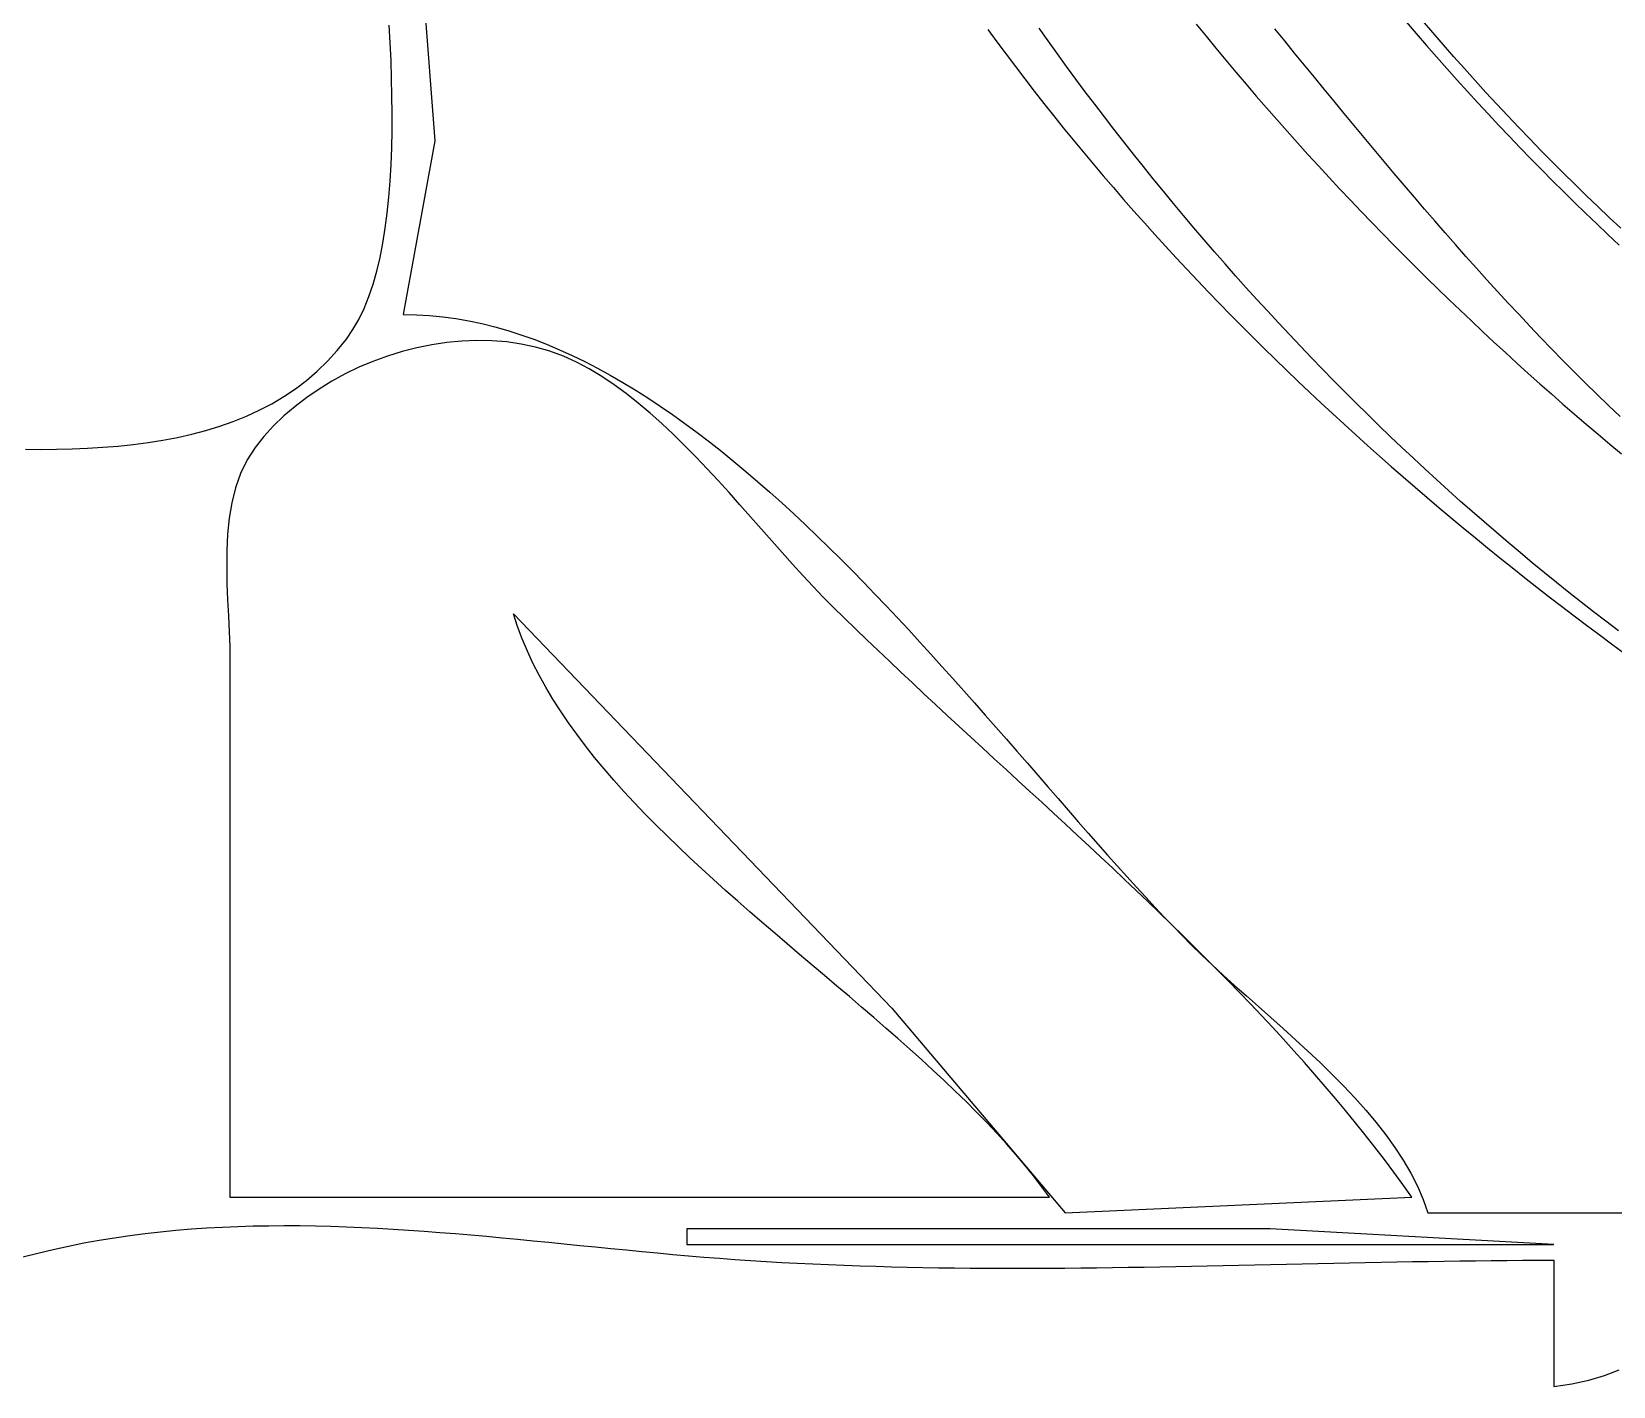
# Model space of a CAD drawing. Header units: metres. Extents: x 169 to 614, y 211 to 1165.
# Drawn here: x 392.4 to 492.8, y 211 to 296.9 of the extents above; entities that cross this region are included whole.
import ezdxf

# ---------------------------------------------------------------- set-up
doc = ezdxf.new("R2010")
doc.units = ezdxf.units.M

msp = doc.modelspace()

# ---------------------------------------------------------------- linework, layer by layer
for p, q in [((416, 316), (418, 290)), ((415.1734, 296.2263), (415.115, 297.3546)), ((453.091, 297.0828), (453.6684, 296.2914)), ((456.9254, 296.3455), (456.3509, 297.1553)), ((466.3087, 297.411), (466.934, 296.6433)), ((471.9308, 296.3481), (471.3042, 297.1151)), ((479.6385, 297.5527), (480.2754, 296.8087)), ((481.3341, 296.8741), (480.6781, 297.6436)), ((415.222, 295.0986), (415.1734, 296.2263)), ((453.6684, 296.2914), (454.252, 295.5031)), ((457.5052, 295.5379), (456.9254, 296.3455)), ((466.934, 296.6433), (467.5634, 295.8789)), ((472.5574, 295.5813), (471.9308, 296.3481)), ((480.2754, 296.8087), (480.9164, 296.0684)), ((481.9956, 296.1085), (481.3341, 296.8741)), ((482.6626, 295.3468), (481.9956, 296.1085)), ((415.2594, 293.9745), (415.222, 295.0986)), ((454.252, 295.5031), (454.8417, 294.7179)), ((458.0904, 294.7324), (457.5052, 295.5379)), ((467.5634, 295.8789), (468.1968, 295.1177)), ((468.1968, 295.1177), (468.8341, 294.3598)), ((473.1843, 294.8147), (472.5574, 295.5813)), ((480.9164, 296.0684), (481.5615, 295.3317)), ((481.5615, 295.3317), (482.2108, 294.5987)), ((483.3349, 294.5891), (482.6626, 295.3468)), ((454.8417, 294.7179), (455.4374, 293.9358)), ((458.681, 293.9292), (458.0904, 294.7324)), ((468.8341, 294.3598), (469.4753, 293.6052)), ((473.8116, 294.0485), (473.1843, 294.8147)), ((482.2108, 294.5987), (482.8641, 293.8694)), ((484.0125, 293.8355), (483.3349, 294.5891)), ((415.2841, 292.8565), (415.2594, 293.9745)), ((455.4374, 293.9358), (456.039, 293.1568)), ((456.039, 293.1568), (456.6465, 292.381)), ((459.2769, 293.1282), (458.681, 293.9292)), ((459.878, 292.3297), (459.2769, 293.1282)), ((469.4753, 293.6052), (470.1204, 292.854)), ((474.4396, 293.2829), (473.8116, 294.0485)), ((475.0686, 292.5178), (474.4396, 293.2829)), ((482.8641, 293.8694), (483.5216, 293.1439)), ((483.5216, 293.1439), (484.183, 292.4222)), ((484.6953, 293.0861), (484.0125, 293.8355)), ((485.3832, 292.3411), (484.6953, 293.0861)), ((415.2948, 291.7473), (415.2841, 292.8565)), ((456.6465, 292.381), (457.2598, 291.6083)), ((460.4843, 291.5337), (459.878, 292.3297)), ((470.1204, 292.854), (470.7693, 292.1061)), ((470.7693, 292.1061), (471.4219, 291.3617)), ((475.6986, 291.7535), (475.0686, 292.5178)), ((484.183, 292.4222), (484.8486, 291.7042)), ((486.0761, 291.6005), (485.3832, 292.3411)), ((415.29, 290.6499), (415.2948, 291.7473)), ((457.2598, 291.6083), (457.8787, 290.8389)), ((461.0957, 290.7402), (460.4843, 291.5337)), ((471.4219, 291.3617), (472.0783, 290.6207)), ((476.3301, 290.99), (475.6986, 291.7535)), ((484.8486, 291.7042), (485.5182, 290.9902)), ((486.7739, 290.8644), (486.0761, 291.6005)), ((415.2684, 289.5667), (415.29, 290.6499)), ((457.8787, 290.8389), (458.5032, 290.0727)), ((458.5032, 290.0727), (459.1333, 289.3097)), ((461.7122, 289.9494), (461.0957, 290.7402)), ((472.0783, 290.6207), (472.7384, 289.8833)), ((476.9631, 290.2274), (476.3301, 290.99)), ((477.5979, 289.466), (476.9631, 290.2274)), ((485.5182, 290.9902), (486.1918, 290.2799)), ((486.1918, 290.2799), (486.8694, 289.5736)), ((487.4766, 290.1329), (486.7739, 290.8644)), ((488.184, 289.4062), (487.4766, 290.1329)), ((415.2284, 288.5007), (415.2684, 289.5667)), ((418, 290), (416, 279)), ((459.1333, 289.3097), (459.7688, 288.55)), ((462.3337, 289.1613), (461.7122, 289.9494)), ((462.9603, 288.3759), (462.3337, 289.1613)), ((472.7384, 289.8833), (473.4022, 289.1493)), ((473.4022, 289.1493), (474.0695, 288.4189)), ((478.2347, 288.7057), (477.5979, 289.466)), ((486.8694, 289.5736), (487.551, 288.8712)), ((488.8961, 288.6843), (488.184, 289.4062)), ((415.1687, 287.4545), (415.2284, 288.5007)), ((459.7688, 288.55), (460.4097, 287.7936)), ((463.5917, 287.5935), (462.9603, 288.3759)), ((474.0695, 288.4189), (474.7405, 287.692)), ((478.8737, 287.9468), (478.2347, 288.7057)), ((487.551, 288.8712), (488.2366, 288.1727)), ((488.2366, 288.1727), (488.9261, 287.4782)), ((489.6128, 287.9673), (488.8961, 288.6843)), ((415.0878, 286.4308), (415.1687, 287.4545)), ((460.4097, 287.7936), (461.0558, 287.0405)), ((461.0558, 287.0405), (461.7072, 286.2907)), ((464.2281, 286.8139), (463.5917, 287.5935)), ((474.7405, 287.692), (475.4149, 286.9688)), ((479.5152, 287.1893), (478.8737, 287.9468)), ((480.1594, 286.4333), (479.5152, 287.1893)), ((488.9261, 287.4782), (489.6196, 286.7877)), ((490.334, 287.2553), (489.6128, 287.9673)), ((491.0595, 286.5485), (490.334, 287.2553)), ((414.9844, 285.4324), (415.0878, 286.4308)), ((461.7072, 286.2907), (462.3636, 285.5442)), ((464.8692, 286.0374), (464.2281, 286.8139)), ((465.5152, 285.264), (464.8692, 286.0374)), ((475.4149, 286.9688), (476.0929, 286.2492)), ((476.0929, 286.2492), (476.7743, 285.5333)), ((480.8065, 285.679), (480.1594, 286.4333)), ((489.6196, 286.7877), (490.317, 286.1013)), ((490.317, 286.1013), (491.0183, 285.4189)), ((491.7894, 285.8469), (491.0595, 286.5485)), ((414.857, 284.462), (414.9844, 285.4324)), ((462.3636, 285.5442), (463.0251, 284.8012)), ((466.1658, 284.4938), (465.5152, 285.264)), ((476.7743, 285.5333), (477.4592, 284.8211)), ((481.4568, 284.9264), (480.8065, 285.679)), ((491.0183, 285.4189), (491.7236, 284.7405)), ((492.5236, 285.1507), (491.7894, 285.8469)), ((493.2619, 284.4599), (492.5236, 285.1507)), ((414.7042, 283.5223), (414.857, 284.462)), ((463.0251, 284.8012), (463.6916, 284.0615)), ((463.6916, 284.0615), (464.3629, 283.3253)), ((466.8212, 283.7268), (466.1658, 284.4938)), ((477.4592, 284.8211), (478.1474, 284.1126)), ((478.1474, 284.1126), (478.8389, 283.4079)), ((482.1103, 284.1758), (481.4568, 284.9264)), ((482.7675, 283.4271), (482.1103, 284.1758)), ((491.7236, 284.7405), (492.4327, 284.0664)), ((492.4327, 284.0664), (493.1457, 283.3963)), ((414.5245, 282.6161), (414.7042, 283.5223)), ((464.3629, 283.3253), (465.039, 282.5925)), ((467.4811, 282.9631), (466.8212, 283.7268)), ((478.8389, 283.4079), (479.5337, 282.707)), ((483.4284, 282.6806), (482.7675, 283.4271)), ((414.3166, 281.7461), (414.5245, 282.6161)), ((465.039, 282.5925), (465.7198, 281.8632)), ((468.1457, 282.2029), (467.4811, 282.9631)), ((468.8148, 281.4461), (468.1457, 282.2029)), ((479.5337, 282.707), (480.2318, 282.0099)), ((484.0933, 281.9363), (483.4284, 282.6806)), ((414.0791, 280.915), (414.3166, 281.7461)), ((465.7198, 281.8632), (466.4052, 281.1374)), ((466.4052, 281.1374), (467.0951, 280.415)), ((469.4883, 280.693), (468.8148, 281.4461)), ((480.2318, 282.0099), (480.9331, 281.3167)), ((480.9331, 281.3167), (481.6376, 280.6274)), ((484.7625, 281.1944), (484.0933, 281.9363)), ((485.4361, 280.4549), (484.7625, 281.1944)), ((413.5092, 279.3805), (413.8104, 280.1256)), ((413.8104, 280.1256), (414.0791, 280.915)), ((467.0951, 280.415), (467.7896, 279.6962)), ((470.1663, 279.9434), (469.4883, 280.693)), ((481.6376, 280.6274), (482.3452, 279.9421)), ((486.1144, 279.718), (485.4361, 280.4549)), ((413.1742, 278.6826), (413.5092, 279.3805)), ((467.7896, 279.6962), (468.4884, 278.981)), ((470.8486, 279.1976), (470.1663, 279.9434)), ((471.5352, 278.4555), (470.8486, 279.1976)), ((482.3452, 279.9421), (483.0559, 279.2606)), ((483.0559, 279.2606), (483.7696, 278.5832)), ((486.7976, 278.9839), (486.1144, 279.718)), ((412.3966, 277.439), (412.8037, 278.0345)), ((412.8037, 278.0345), (413.1742, 278.6826)), ((416, 279), (416.8373, 278.9829)), ((416.8373, 278.9829), (417.6728, 278.9326)), ((417.6728, 278.9326), (418.5062, 278.8497)), ((418.5062, 278.8497), (419.3375, 278.7349)), ((419.3375, 278.7349), (420.1666, 278.5891)), ((420.1666, 278.5891), (420.9936, 278.413)), ((420.9936, 278.413), (421.8182, 278.2073)), ((421.8182, 278.2073), (422.6405, 277.9727)), ((468.4884, 278.981), (469.1915, 278.2693)), ((469.1915, 278.2693), (469.8988, 277.5612)), ((472.2262, 277.7174), (471.5352, 278.4555)), ((483.7696, 278.5832), (484.4863, 277.9098)), ((487.4858, 278.2525), (486.7976, 278.9839)), ((488.1795, 277.5241), (487.4858, 278.2525)), ((411.8127, 276.7091), (412.3966, 277.439)), ((417.8106, 277.076), (416.861, 276.8833)), ((418.7652, 277.2185), (417.8106, 277.076)), ((419.7214, 277.3092), (418.7652, 277.2185)), ((420.6755, 277.3464), (419.7214, 277.3092)), ((421.624, 277.3286), (420.6755, 277.3464)), ((422.5632, 277.2539), (421.624, 277.3286)), ((423.4896, 277.1209), (422.5632, 277.2539)), ((422.6405, 277.9727), (423.4605, 277.7101)), ((423.4605, 277.7101), (424.278, 277.4202)), ((424.3997, 276.9279), (423.4896, 277.1209)), ((424.278, 277.4202), (425.0929, 277.1037)), ((425.0929, 277.1037), (425.9053, 276.7614)), ((469.8988, 277.5612), (470.6102, 276.8568)), ((472.9213, 276.9831), (472.2262, 277.7174)), ((484.4863, 277.9098), (485.206, 277.2405)), ((485.206, 277.2405), (485.9287, 276.5753)), ((488.8787, 276.7987), (488.1795, 277.5241)), ((410.5448, 275.3989), (411.1949, 276.0296)), ((411.1949, 276.0296), (411.8127, 276.7091)), ((414.0783, 276.0206), (413.1848, 275.6437)), ((414.9913, 276.354), (414.0783, 276.0206)), ((415.92, 276.6421), (414.9913, 276.354)), ((416.861, 276.8833), (415.92, 276.6421)), ((425.2899, 276.6732), (424.3997, 276.9279)), ((426.1565, 276.3552), (425.2899, 276.6732)), ((425.9053, 276.7614), (426.7151, 276.394)), ((426.9961, 275.9722), (426.1565, 276.3552)), ((426.7151, 276.394), (427.5221, 276.0023)), ((427.5221, 276.0023), (428.3265, 275.5871)), ((470.6102, 276.8568), (471.3257, 276.1559)), ((471.3257, 276.1559), (472.0451, 275.4588)), ((473.6206, 276.253), (472.9213, 276.9831)), ((474.324, 275.5269), (473.6206, 276.253)), ((485.9287, 276.5753), (486.6542, 275.9141)), ((489.5836, 276.0765), (488.8787, 276.7987)), ((490.2946, 275.3576), (489.5836, 276.0765)), ((409.8637, 274.8153), (410.5448, 275.3989)), ((412.3141, 275.2248), (411.47, 274.7656)), ((413.1848, 275.6437), (412.3141, 275.2248)), ((427.7997, 275.5392), (426.9961, 275.9722)), ((428.592, 275.0593), (427.7997, 275.5392)), ((428.3265, 275.5871), (429.1279, 275.149)), ((429.3734, 274.536), (428.592, 275.0593)), ((429.1279, 275.149), (429.9266, 274.6889)), ((472.0451, 275.4588), (472.7685, 274.7653)), ((475.0315, 274.805), (474.324, 275.5269)), ((486.6542, 275.9141), (487.3826, 275.2572)), ((487.3826, 275.2572), (488.1138, 274.6044)), ((491.0118, 274.642), (490.2946, 275.3576)), ((408.4148, 273.7825), (409.1533, 274.277)), ((409.1533, 274.277), (409.8637, 274.8153)), ((410.6559, 274.2678), (409.8755, 273.7329)), ((411.47, 274.7656), (410.6559, 274.2678)), ((430.1442, 273.9728), (429.3734, 274.536)), ((429.9266, 274.6889), (430.7223, 274.2075)), ((430.7223, 274.2075), (431.5149, 273.7055)), ((472.7685, 274.7653), (473.4956, 274.0755)), ((473.4956, 274.0755), (474.2265, 273.3895)), ((475.743, 274.0873), (475.0315, 274.805)), ((476.4585, 273.374), (475.743, 274.0873)), ((488.1138, 274.6044), (488.8477, 273.9558)), ((491.7355, 273.93), (491.0118, 274.642)), ((406.8599, 272.9178), (407.6499, 273.3299)), ((407.6499, 273.3299), (408.4148, 273.7825)), ((409.1324, 273.1627), (408.43, 272.5587)), ((409.8755, 273.7329), (409.1324, 273.1627)), ((430.9049, 273.3733), (430.1442, 273.9728)), ((431.6557, 272.7411), (430.9049, 273.3733)), ((431.5149, 273.7055), (432.3046, 273.1837)), ((432.3046, 273.1837), (433.0911, 272.6428)), ((474.2265, 273.3895), (474.961, 272.7072)), ((477.1779, 272.6652), (476.4585, 273.374)), ((488.8477, 273.9558), (489.5844, 273.3115)), ((489.5844, 273.3115), (490.3237, 272.6715)), ((492.4658, 273.2216), (491.7355, 273.93)), ((493.2029, 272.517), (492.4658, 273.2216)), ((404.3547, 271.9067), (405.2109, 272.2078)), ((405.2109, 272.2078), (406.0465, 272.5443)), ((406.0465, 272.5443), (406.8599, 272.9178)), ((408.43, 272.5587), (407.772, 271.9226)), ((432.3971, 272.0796), (431.6557, 272.7411)), ((433.1294, 271.3926), (432.3971, 272.0796)), ((433.0911, 272.6428), (433.8744, 272.0837)), ((433.8744, 272.0837), (434.6545, 271.507)), ((474.961, 272.7072), (475.6991, 272.0287)), ((475.6991, 272.0287), (476.4406, 271.354)), ((477.9011, 271.9608), (477.1779, 272.6652)), ((490.3237, 272.6715), (491.0657, 272.0357)), ((491.0657, 272.0357), (491.8103, 271.4044)), ((399.8165, 270.8719), (400.7535, 271.0216)), ((400.7535, 271.0216), (401.6774, 271.1983)), ((401.6774, 271.1983), (402.5865, 271.4036)), ((402.5865, 271.4036), (403.4794, 271.6391)), ((403.4794, 271.6391), (404.3547, 271.9067)), ((407.1619, 271.2561), (406.6034, 270.5609)), ((407.772, 271.9226), (407.1619, 271.2561)), ((433.853, 270.6834), (433.1294, 271.3926)), ((434.6545, 271.507), (435.4313, 270.9135)), ((476.4406, 271.354), (477.1856, 270.6831)), ((478.6282, 271.261), (477.9011, 271.9608)), ((479.359, 270.5658), (478.6282, 271.261)), ((491.8103, 271.4044), (492.5575, 270.7774)), ((392.0204, 270.442), (393.0103, 270.4367)), ((393.0103, 270.4367), (393.9987, 270.445)), ((393.9987, 270.445), (394.9842, 270.4684)), ((394.9842, 270.4684), (395.9654, 270.5087)), ((395.9654, 270.5087), (396.9406, 270.5675)), ((396.9406, 270.5675), (397.9086, 270.6465)), ((397.9086, 270.6465), (398.8677, 270.7474)), ((398.8677, 270.7474), (399.8165, 270.8719)), ((406.6033, 270.5609), (406.0889, 269.7675)), ((434.5684, 269.9556), (433.853, 270.6834)), ((435.4313, 270.9135), (436.2048, 270.3039)), ((436.2048, 270.3039), (436.9748, 269.679)), ((477.1856, 270.6831), (477.9338, 270.016)), ((477.9338, 270.016), (478.6853, 269.3528)), ((480.0935, 269.8753), (479.359, 270.5658)), ((492.5575, 270.7774), (493.3072, 270.1548)), ((406.0889, 269.7675), (405.6777, 268.9124)), ((435.2758, 269.2129), (434.5684, 269.9556)), ((435.9757, 268.4588), (435.2758, 269.2129)), ((436.9748, 269.679), (437.7414, 269.0396)), ((437.7414, 269.0396), (438.5044, 268.3864)), ((478.6853, 269.3528), (479.44, 268.6935)), ((480.8317, 269.1897), (480.0935, 269.8753)), ((481.5735, 268.5089), (480.8317, 269.1897)), ((405.3593, 268.0044), (405.1233, 267.052)), ((405.6777, 268.9124), (405.3593, 268.0044)), ((436.6685, 267.6967), (435.9757, 268.4588)), ((438.5044, 268.3864), (439.2638, 267.7202)), ((479.44, 268.6935), (480.1977, 268.0381)), ((480.1977, 268.0381), (480.9584, 267.3866)), ((482.3188, 267.8331), (481.5735, 268.5089)), ((405.1233, 267.052), (404.9592, 266.064)), ((437.3544, 266.9303), (436.6685, 267.6967)), ((439.2638, 267.7202), (440.0196, 267.0417)), ((440.0196, 267.0417), (440.7716, 266.3516)), ((480.9584, 267.3866), (481.7219, 266.739)), ((483.0677, 267.1623), (482.3188, 267.8331)), ((483.82, 266.4967), (483.0677, 267.1623)), ((404.9592, 266.064), (404.8566, 265.049)), ((438.034, 266.1632), (437.3544, 266.9303)), ((438.7075, 265.3988), (438.034, 266.1632)), ((440.7716, 266.3516), (441.5199, 265.6507)), ((481.7219, 266.739), (482.4884, 266.0955)), ((482.4884, 266.0955), (483.2575, 265.4559)), ((484.5757, 265.8362), (483.82, 266.4967)), ((404.8566, 265.049), (404.8051, 264.0157)), ((439.3754, 264.6408), (438.7075, 265.3988)), ((441.5199, 265.6507), (442.2643, 264.9398)), ((483.2575, 265.4559), (484.0293, 264.8203)), ((485.3347, 265.181), (484.5757, 265.8362)), ((486.0971, 264.5311), (485.3347, 265.181)), ((404.8051, 264.0157), (404.7943, 262.9728)), ((440.038, 263.8926), (439.3754, 264.6408)), ((442.2643, 264.9398), (443.0049, 264.2197)), ((443.0049, 264.2197), (443.7415, 263.4909)), ((484.0293, 264.8203), (484.8037, 264.1888)), ((484.8037, 264.1888), (485.5806, 263.5613)), ((486.8627, 263.8867), (486.0971, 264.5311)), ((404.7943, 262.9728), (404.8137, 261.929)), ((440.6957, 263.1578), (440.038, 263.8926)), ((441.3489, 262.4401), (440.6957, 263.1578)), ((443.7415, 263.4909), (444.474, 262.7544)), ((485.5806, 263.5613), (486.3599, 262.9379)), ((487.6315, 263.2478), (486.8627, 263.8867)), ((488.4035, 262.6144), (487.6315, 263.2478)), ((441.998, 261.7429), (441.3489, 262.4401)), ((444.474, 262.7544), (445.2025, 262.0109)), ((445.2025, 262.0109), (445.9268, 261.2611)), ((486.3599, 262.9379), (487.1416, 262.3187)), ((487.1416, 262.3187), (487.9254, 261.7035)), ((489.1785, 261.9867), (488.4035, 262.6144)), ((489.9566, 261.3647), (489.1785, 261.9867)), ((404.8137, 261.929), (404.853, 260.893)), ((442.6434, 261.0697), (441.998, 261.7429)), ((443.2854, 260.4243), (442.6434, 261.0697)), ((445.9268, 261.2611), (446.647, 260.5057)), ((487.9254, 261.7035), (488.7115, 261.0925)), ((488.7115, 261.0925), (489.4996, 260.4857)), ((490.7377, 260.7486), (489.9566, 261.3647)), ((404.853, 260.893), (404.9016, 259.8734)), ((423.256, 259.209), (423, 260)), ((423, 260), (447, 235)), ((443.9868, 259.737), (443.2855, 260.4243)), ((446.647, 260.5057), (447.3628, 259.7456)), ((489.4996, 260.4857), (490.2898, 259.883)), ((491.5218, 260.1383), (490.7377, 260.7486)), ((492.3087, 259.534), (491.5218, 260.1383)), ((404.9016, 259.8734), (404.9493, 258.8789)), ((423.5473, 258.4245), (423.256, 259.209)), ((444.6938, 259.0504), (443.9868, 259.737)), ((445.4062, 258.3642), (444.6938, 259.0504)), ((447.3628, 259.7456), (448.0744, 258.9814)), ((448.0744, 258.9814), (448.7816, 258.214)), ((490.2898, 259.883), (491.0818, 259.2846)), ((491.0818, 259.2846), (491.8757, 258.6904)), ((493.0985, 258.9357), (492.3087, 259.534)), ((404.9493, 258.8789), (404.9856, 257.9182)), ((423.8727, 257.6464), (423.5473, 258.4245)), ((446.1236, 257.6784), (445.4062, 258.3642)), ((448.7816, 258.214), (449.4843, 257.444)), ((491.8757, 258.6904), (492.6714, 258.1004)), ((492.6714, 258.1004), (493.4687, 257.5148)), ((404.9856, 257.9182), (405, 257)), ((405, 257), (405, 223)), ((424.231, 256.8744), (423.8727, 257.6464)), ((446.8457, 256.9929), (446.1236, 257.6784)), ((447.5722, 256.3075), (446.8457, 256.9929)), ((449.4843, 257.444), (450.1826, 256.6723)), ((424.621, 256.1084), (424.231, 256.8744)), ((425.0416, 255.3482), (424.621, 256.1084)), ((448.3027, 255.6221), (447.5722, 256.3075)), ((450.1826, 256.6723), (450.8762, 255.8995)), ((425.4914, 254.5937), (425.0416, 255.3482)), ((449.0368, 254.9367), (448.3027, 255.6221)), ((449.7744, 254.251), (449.0368, 254.9367)), ((450.8762, 255.8995), (451.5653, 255.1265)), ((451.5653, 255.1265), (452.2497, 254.3539)), ((425.9693, 253.8446), (425.4914, 254.5937)), ((450.515, 253.5651), (449.7744, 254.251)), ((452.2497, 254.3539), (452.9293, 253.5826)), ((426.474, 253.1008), (425.9693, 253.8446)), ((427.0045, 252.3622), (426.474, 253.1008)), ((451.2583, 252.8787), (450.515, 253.5651)), ((452.9293, 253.5826), (453.6041, 252.8133)), ((427.5594, 251.6285), (427.0045, 252.3622)), ((452.004, 252.1918), (451.2583, 252.8787)), ((452.7518, 251.5043), (452.004, 252.1918)), ((453.6041, 252.8133), (454.2741, 252.0467)), ((454.2741, 252.0467), (454.9392, 251.2835)), ((428.1375, 250.8995), (427.5594, 251.6285)), ((453.5013, 250.816), (452.7518, 251.5043)), ((454.9392, 251.2835), (455.5992, 250.5247)), ((428.7378, 250.1752), (428.1375, 250.8995)), ((429.3589, 249.4554), (428.7378, 250.1752)), ((454.2521, 250.1268), (453.5013, 250.816)), ((455.0041, 249.4367), (454.2521, 250.1268)), ((455.5992, 250.5247), (456.2543, 249.7708)), ((429.9996, 248.7397), (429.3589, 249.4554)), ((455.7567, 248.7455), (455.0041, 249.4367)), ((456.2543, 249.7708), (456.9042, 249.0226)), ((456.9042, 249.0226), (457.549, 248.281)), ((430.6588, 248.0282), (429.9996, 248.7397)), ((431.3352, 247.3206), (430.6588, 248.0282)), ((456.5098, 248.0531), (455.7567, 248.7455)), ((457.2629, 247.3594), (456.5098, 248.0531)), ((457.549, 248.281), (458.1885, 247.5465)), ((432.0276, 246.6167), (431.3352, 247.3206)), ((458.0158, 246.6642), (457.2629, 247.3594)), ((458.1885, 247.5465), (458.8228, 246.8201)), ((432.7349, 245.9164), (432.0276, 246.6167)), ((433.4558, 245.2196), (432.7349, 245.9164)), ((458.7681, 245.9675), (458.0158, 246.6642)), ((459.5195, 245.2692), (458.7681, 245.9675)), ((458.8228, 246.8201), (459.4517, 246.1024)), ((459.4517, 246.1024), (460.0752, 245.3942)), ((434.1891, 244.5259), (433.4558, 245.2196)), ((460.2697, 244.5691), (459.5195, 245.2692)), ((460.0752, 245.3942), (460.6933, 244.6963)), ((434.9336, 243.8353), (434.1891, 244.5259)), ((461.0182, 243.8672), (460.2697, 244.5691)), ((460.6933, 244.6963), (461.3058, 244.0094)), ((461.3058, 244.0094), (461.9127, 243.3342)), ((435.6881, 243.1475), (434.9336, 243.8353)), ((436.4514, 242.4625), (435.6881, 243.1475)), ((461.7649, 243.1632), (461.0182, 243.8672)), ((462.5093, 242.4572), (461.7649, 243.1632)), ((461.9127, 243.3342), (462.514, 242.6715)), ((437.2223, 241.78), (436.4514, 242.4625)), ((463.2512, 241.749), (462.5093, 242.4572)), ((462.514, 242.6715), (463.1096, 242.022)), ((463.1096, 242.022), (463.6995, 241.3866)), ((437.9997, 241.0999), (437.2223, 241.78)), ((438.7822, 240.422), (437.9997, 241.0999)), ((463.9902, 241.0384), (463.2512, 241.749)), ((463.6995, 241.3866), (464.2835, 240.7659)), ((464.7259, 240.3254), (463.9902, 241.0384)), ((439.5686, 239.7461), (438.7822, 240.422)), ((464.2835, 240.7659), (464.8616, 240.1608)), ((465.4581, 239.6099), (464.7259, 240.3254)), ((464.8616, 240.1608), (465.4338, 239.5719)), ((440.3579, 239.072), (439.5686, 239.7461)), ((441.1487, 238.3996), (440.3579, 239.072)), ((465.4338, 239.5719), (466, 239)), ((466.1864, 238.8917), (465.4581, 239.6099)), ((466, 239), (466.6406, 238.3732)), ((466.9105, 238.1708), (466.1864, 238.8917)), ((441.9399, 237.7287), (441.1487, 238.3996)), ((466.6406, 238.3732), (467.3161, 237.7362)), ((467.6301, 237.447), (466.9105, 238.1708)), ((442.7303, 237.0592), (441.9399, 237.7287)), ((443.5186, 236.3908), (442.7303, 237.0592)), ((467.3161, 237.7362), (468.0217, 237.089)), ((468.3448, 236.7202), (467.6301, 237.447)), ((468.0217, 237.089), (468.7525, 236.4315)), ((444.3037, 235.7233), (443.5186, 236.3908)), ((469.0542, 235.9903), (468.3448, 236.7202)), ((468.7525, 236.4315), (469.5037, 235.7639)), ((469.7582, 235.2572), (469.0542, 235.9903)), ((445.0843, 235.0567), (444.3037, 235.7233)), ((445.8592, 234.3908), (445.0843, 235.0567)), ((447, 235), (458, 222)), ((469.5037, 235.7639), (470.2705, 235.0859)), ((470.4563, 234.5208), (469.7582, 235.2572)), ((470.2705, 235.0859), (471.0479, 234.3978)), ((446.6273, 233.7253), (445.8592, 234.3908)), ((471.1482, 233.7809), (470.4563, 234.5208)), ((471.0479, 234.3978), (471.8313, 233.6994)), ((447.3873, 233.0601), (446.6273, 233.7253)), ((448.1381, 232.395), (447.3873, 233.0601)), ((471.8336, 233.0375), (471.1482, 233.7809)), ((471.8313, 233.6994), (472.6157, 232.9908)), ((472.5121, 232.2905), (471.8336, 233.0375)), ((472.6157, 232.9908), (473.3963, 232.272)), ((448.8784, 231.7298), (448.1381, 232.395)), ((473.1834, 231.5397), (472.5121, 232.2905)), ((473.3963, 232.272), (474.1683, 231.543)), ((449.6069, 231.0645), (448.8784, 231.7298)), ((450.3226, 230.3987), (449.6069, 231.0645)), ((473.8473, 230.785), (473.1834, 231.5397)), ((474.1683, 231.543), (474.9268, 230.8038)), ((451.0242, 229.7324), (450.3226, 230.3987)), ((474.5033, 230.0263), (473.8473, 230.785)), ((475.1511, 229.2635), (474.5033, 230.0263)), ((474.9268, 230.8038), (475.667, 230.0544)), ((475.667, 230.0544), (476.3841, 229.2948)), ((451.7105, 229.0653), (451.0242, 229.7324)), ((452.3803, 228.3973), (451.7105, 229.0653)), ((475.7904, 228.4965), (475.1511, 229.2635)), ((476.3841, 229.2948), (477.0733, 228.525)), ((453.0324, 227.7283), (452.3803, 228.3973)), ((476.4209, 227.7251), (475.7904, 228.4965)), ((477.0733, 228.525), (477.7296, 227.745)), ((453.6656, 227.058), (453.0324, 227.7283)), ((454.2787, 226.3862), (453.6656, 227.058)), ((477.0422, 226.9493), (476.4209, 227.7251)), ((477.6541, 226.169), (477.0422, 226.9493)), ((477.7296, 227.745), (478.3484, 226.9548)), ((478.3484, 226.9548), (478.9247, 226.1544)), ((454.8704, 225.7129), (454.2787, 226.3862)), ((478.2561, 225.384), (477.6541, 226.169)), ((478.9247, 226.1544), (479.4536, 225.3439)), ((455.4396, 225.0377), (454.8704, 225.7129)), ((455.985, 224.3606), (455.4396, 225.0377)), ((478.848, 224.5942), (478.2561, 225.384)), ((479.4536, 225.3439), (479.9305, 224.5231)), ((456.5056, 223.6814), (455.985, 224.3606)), ((479.4294, 223.7996), (478.848, 224.5942)), ((479.9305, 224.5231), (480.3504, 223.6922)), ((405, 223), (457, 223)), ((457, 223), (456.5056, 223.6814)), ((458, 222), (480, 223)), ((480, 223), (479.4294, 223.7996)), ((480.3504, 223.6922), (480.7085, 222.8512)), ((480.7085, 222.8512), (481, 222)), ((481, 222), (499, 222)), ((399.6238, 220.6996), (400.6009, 220.8099)), ((400.6009, 220.8099), (401.5791, 220.9053)), ((401.5791, 220.9053), (402.5583, 220.9861)), ((402.5583, 220.9861), (403.5385, 221.0531)), ((403.5385, 221.0531), (404.5195, 221.1067)), ((404.5195, 221.1067), (405.5014, 221.1475)), ((405.5014, 221.1475), (406.484, 221.1761)), ((406.484, 221.1761), (407.4674, 221.1931)), ((407.4674, 221.1931), (408.4515, 221.1989)), ((408.4515, 221.1989), (409.4362, 221.1942)), ((409.4362, 221.1942), (410.4214, 221.1796)), ((410.4214, 221.1796), (411.4072, 221.1554)), ((411.4072, 221.1554), (412.3934, 221.1225)), ((412.3934, 221.1225), (413.38, 221.0812)), ((413.38, 221.0812), (414.367, 221.0322)), ((414.367, 221.0322), (415.3542, 220.976)), ((415.3542, 220.976), (416.3417, 220.9131)), ((416.3417, 220.9131), (417.3294, 220.8442)), ((417.3294, 220.8442), (418.3173, 220.7698)), ((434, 221), (434, 220)), ((471, 221), (434, 221)), ((489, 220), (471, 221)), ((393.7861, 219.6907), (394.7558, 219.9029)), ((394.7558, 219.9029), (395.7268, 220.0968)), ((395.7268, 220.0968), (396.6992, 220.2728)), ((396.6992, 220.2728), (397.6729, 220.4316)), ((397.6729, 220.4316), (398.6477, 220.5736)), ((398.6477, 220.5736), (399.6238, 220.6996)), ((418.3173, 220.7698), (419.3052, 220.6904)), ((419.3052, 220.6904), (420.2931, 220.6067)), ((420.2931, 220.6067), (421.281, 220.5191)), ((421.281, 220.5191), (422.2688, 220.4283)), ((422.2688, 220.4283), (423.2565, 220.3347)), ((423.2565, 220.3347), (424.244, 220.239)), ((424.244, 220.239), (425.2312, 220.1417)), ((425.2312, 220.1417), (426.2182, 220.0434)), ((426.2182, 220.0434), (427.2048, 219.9446)), ((427.2048, 219.9446), (428.1909, 219.8459)), ((428.1909, 219.8459), (429.1767, 219.7478)), ((434, 220), (489, 220)), ((391.8511, 219.2088), (392.8178, 219.4595)), ((392.8178, 219.4595), (393.7861, 219.6907)), ((429.1767, 219.7478), (430.1619, 219.651)), ((430.1619, 219.651), (431.1465, 219.5559)), ((431.1465, 219.5559), (432.1305, 219.4632)), ((432.1305, 219.4632), (433.1138, 219.3733)), ((433.1138, 219.3733), (434.0964, 219.2869)), ((434.0964, 219.2869), (435.0782, 219.2045)), ((435.0782, 219.2045), (436.0592, 219.1267)), ((436.0592, 219.1267), (437.0393, 219.054)), ((437.0393, 219.054), (438.0284, 218.986)), ((438.0284, 218.986), (439.0186, 218.9232)), ((439.0186, 218.9232), (440.0099, 218.8654)), ((440.0099, 218.8654), (441.0022, 218.8124)), ((441.0022, 218.8124), (441.9954, 218.7642)), ((473.0365, 218.7715), (474.0386, 218.7935)), ((474.0386, 218.7935), (475.0404, 218.8151)), ((475.0404, 218.8151), (476.0417, 218.8363)), ((476.0417, 218.8363), (477.0426, 218.8569)), ((477.0426, 218.8569), (478.0429, 218.8766)), ((478.0429, 218.8766), (479.0426, 218.8955)), ((479.0426, 218.8955), (480.0418, 218.9133)), ((480.0418, 218.9133), (481.0403, 218.9299)), ((481.0403, 218.9299), (482.0381, 218.945)), ((482.0381, 218.945), (483.0352, 218.9587)), ((483.0352, 218.9587), (484.0315, 218.9707)), ((484.0315, 218.9707), (485.027, 218.9808)), ((485.027, 218.9808), (486.0216, 218.989)), ((486.0216, 218.989), (487.0153, 218.995)), ((487.0153, 218.995), (488.0081, 218.9987)), ((488.0081, 218.9987), (489, 219)), ((489, 219), (489, 211)), ((441.9954, 218.7642), (442.9895, 218.7205)), ((442.9895, 218.7205), (443.9846, 218.6812)), ((443.9846, 218.6812), (444.9804, 218.6461)), ((444.9804, 218.6461), (445.9771, 218.6151)), ((445.9771, 218.6151), (446.9745, 218.5881)), ((446.9745, 218.5881), (447.9726, 218.5649)), ((447.9726, 218.5649), (448.9714, 218.5453)), ((448.9714, 218.5453), (449.9708, 218.5292)), ((449.9708, 218.5292), (450.9708, 218.5165)), ((450.9708, 218.5165), (451.9714, 218.5069)), ((451.9714, 218.5069), (452.9724, 218.5003)), ((452.9724, 218.5003), (453.974, 218.4967)), ((453.974, 218.4967), (454.9759, 218.4957)), ((454.9759, 218.4957), (455.9782, 218.4973)), ((455.9782, 218.4973), (456.9809, 218.5014)), ((456.9809, 218.5014), (457.9839, 218.5077)), ((457.9839, 218.5077), (458.9871, 218.5161)), ((458.9871, 218.5161), (459.9906, 218.5265)), ((459.9906, 218.5265), (460.9942, 218.5388)), ((460.9942, 218.5388), (461.998, 218.5526)), ((461.998, 218.5526), (463.0018, 218.568)), ((463.0018, 218.568), (464.0057, 218.5848)), ((464.0057, 218.5848), (465.0097, 218.6027)), ((465.0097, 218.6027), (466.0135, 218.6217)), ((466.0135, 218.6217), (467.0174, 218.6416)), ((467.0174, 218.6416), (468.0211, 218.6623)), ((468.0211, 218.6623), (469.0246, 218.6836)), ((469.0246, 218.6836), (470.028, 218.7053)), ((470.028, 218.7053), (471.0311, 218.7272)), ((471.0311, 218.7272), (472.034, 218.7494)), ((472.034, 218.7494), (473.0365, 218.7715)), ((492.2144, 211.6887), (493.1489, 212.0459)), ((489, 211), (490.1478, 211.1651)), ((490.1478, 211.1651), (491.2167, 211.3949)), ((491.2167, 211.3949), (492.2144, 211.6887))]:
    msp.add_line(p, q)

doc.saveas('drawing.dxf')
